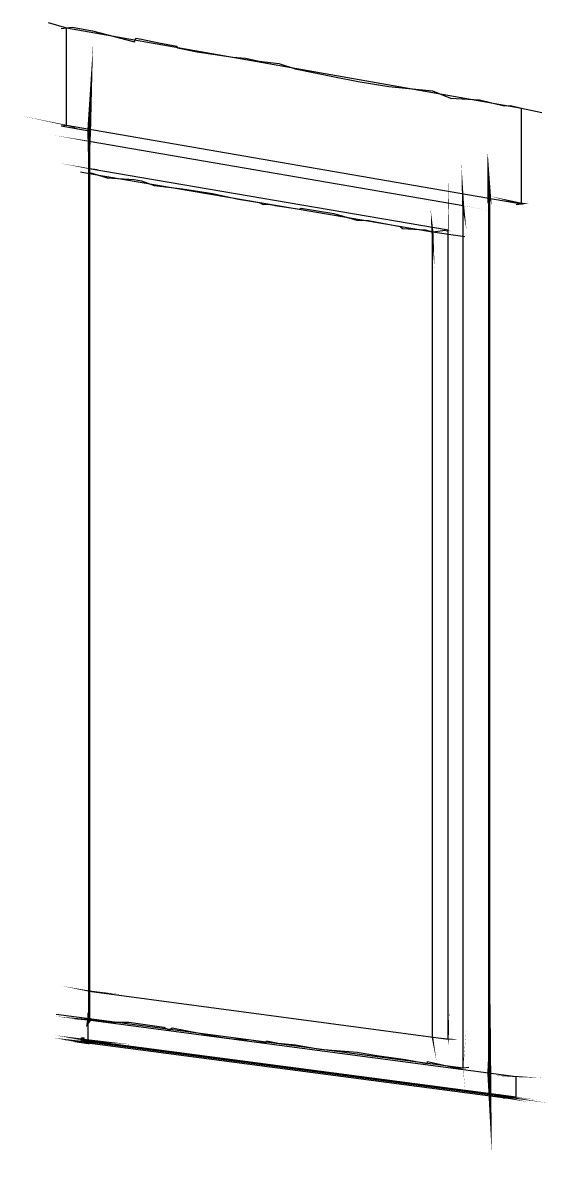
# Model space of a CAD drawing. Header units: inches. Extents: x -877 to 882, y -418 to 410.
# Drawn here: x 565.5 to 603.6, y 109.3 to 191.5 of the extents above; entities that cross this region are included whole.
import ezdxf

# ---------------------------------------------------------------- set-up
doc = ezdxf.new("R2010")
doc.units = ezdxf.units.IN
doc.header["$LTSCALE"] = 0.5
doc.header["$MEASUREMENT"] = 0
doc.layers.get('0').update_dxf_attribs({"lineweight": 18})
doc.layers.add('A-Glaz-Assm', color=71, linetype='Continuous', lineweight=25)
doc.layers.add('A-Wall', color=113, linetype='Continuous', lineweight=35)

# ---------------------------------------------------------------- blocks, each defined once
blk = doc.blocks.new('*U12')
at = {"color": 7, "linetype": 'Continuous', "lineweight": -3}
for p, q in [((568.3128596452019, 183.9718521726353), (570.3358089672718, 183.623326513978)), ((570.3358089672719, 183.623326513978), (570.3408561098826, 183.6224398537896)), ((569.3042821450539, 117.5322899149151), (570.2790627152165, 117.4042016200112)), ((570.2790627152164, 117.4042016200112), (570.2793355337359, 117.4041334153814)), ((570.2793355337359, 117.4041334153814), (570.3408561098825, 117.3960852690562)), ((600.4028651825103, 113.4460141298899), (600.40300159177, 113.4460141298899))]:
    blk.add_line(p, q, dxfattribs=at)
at = {"layer": 'A-Glaz-Assm', "color": 252, "linetype": 'Continuous', "lineweight": 25}
for p, q in [((568.3128596452019, 191.0390113063139), (568.699989124368, 191.0889370953819)), ((568.6999891243682, 184.0205502783655), (568.6999891243682, 191.0889370953819)), ((568.6999891243682, 191.0889370953819), (601.740494383604, 185.2507571874071)), ((601.7404943836037, 178.3263503440552), (601.7404943836037, 185.2507571874071)), ((568.3128596452019, 183.9718521726353), (568.699989124368, 184.0205502783655)), ((568.6999891243682, 184.0205502783655), (601.740494383604, 178.3263503440552)), ((601.3555474525937, 178.2796301725913), (601.7404943836038, 178.3263503440551)), ((569.3042821450539, 119.2060997366588), (569.4977104753772, 119.1880255097421)), ((569.4977104753772, 119.188025509742), (570.272242252229, 119.1155921928156)), ((570.2722422522289, 117.625048211544), (570.2722422522289, 119.1155921928156)), ((570.2722422522289, 119.1155921928156), (601.3656417378149, 114.9971920271196)), ((569.3042821450539, 117.5322899149151), (569.4977104753772, 117.5508415742408)), ((569.4977104753772, 117.5508415742408), (569.7881257893816, 117.5786690632295)), ((569.4977104753772, 117.5508415742408), (600.5954750572752, 113.4638837429169)), ((569.7881257893818, 117.7994474501324), (569.9816905289648, 117.8179991094582)), ((569.7881257893818, 117.5786690632295), (569.7881257893818, 117.7994474501324)), ((569.7881257893818, 117.5786690632295), (600.8842534601628, 113.4906199578276)), ((569.9816905289648, 117.5972207225553), (569.9816905289648, 117.8179991094582)), ((569.9816905289648, 117.5972207225553), (570.272242252229, 117.625048211544)), ((569.9816905289648, 117.5972207225553), (601.0767269256678, 113.5084895708547)), ((570.2722422522289, 117.625048211544), (601.3656417378149, 113.5352939903952)), ((601.365641737815, 113.5352939903953), (601.365641737815, 114.9971920271197)), ((600.40300159177, 113.4460141298899), (600.5954750572752, 113.463883742917)), ((600.5954750572752, 113.4638837429169), (600.8842534601627, 113.4906199578276)), ((600.8842534601628, 113.4906199578277), (600.8842534601628, 113.5337934885381)), ((601.0767269256677, 113.5084895708546), (601.3656417378149, 113.5352939903952))]:
    blk.add_line(p, q, dxfattribs=at)
at = {"layer": 'A-Glaz-Assm', "color": 143, "linetype": 'Continuous', "lineweight": 25}
for p, q in [((570.3408561098826, 182.8559562232629), (597.5026679109981, 178.1896682657872)), ((570.3408561098826, 180.8746799300462), (596.4278993534399, 176.4250098770511)), ((597.502667910998, 115.6185362052739), (597.502667910998, 178.1896682657872)), ((595.2751046993056, 176.2855996135881), (596.42789935344, 176.4250098770511)), ((596.4278993534398, 117.7103722035167), (596.4278993534398, 176.4250098770511)), ((570.3408561098826, 121.1993118401034), (596.4278993534399, 117.7103722035168)), ((570.3408561098826, 119.2180355468867), (597.5026679109981, 115.6185362052739)), ((597.0180058111117, 115.5730437171478), (597.5026679109981, 115.6185362052739))]:
    blk.add_line(p, q, dxfattribs=at)
at = {"layer": 'A-Glaz-Assm', "color": 141, "linetype": 'Continuous', "lineweight": 25}
for p, q in [((570.3408561098826, 180.5334521667854), (595.2751046993056, 176.2855996135881)), ((595.2751046993056, 117.8645828716624), (595.2751046993056, 176.2855996135882))]:
    blk.add_line(p, q, dxfattribs=at)
at = {"layer": 'A-Wall', "color": 15, "linetype": 'Continuous', "lineweight": 50}
for p, q in [((570.3408561098826, 119.1065209770424), (570.3408561098826, 183.6224398537896)), ((599.4044858104113, 115.2569834623106), (599.4044858104113, 178.6157425886116))]:
    blk.add_line(p, q, dxfattribs=at)
blk = doc.blocks.new('New Napkin Sketch')
at = {"layer": 'A-Wall', "color": 252, "linetype": 'Continuous', "lineweight": 25}
for p, q in [((568.3128596452019, 191.0390113063139), (568.699989124368, 191.0889370953819)), ((568.6999891243682, 184.0205502783655), (568.6999891243682, 191.0889370953819)), ((601.7404943836037, 178.3263503440552), (601.7404943836037, 185.2507571874071)), ((568.3128596452019, 183.9718521726353), (568.699989124368, 184.0205502783655)), ((601.3555474525937, 178.2796301725913), (601.7404943836038, 178.3263503440551)), ((569.3042821450539, 119.2060997366588), (569.4977104753772, 119.1880255097421)), ((569.4977104753772, 119.188025509742), (570.272242252229, 119.1155921928156)), ((570.2722422522289, 117.625048211544), (570.2722422522289, 119.1155921928156)), ((569.3042821450539, 117.5322899149151), (569.4977104753772, 117.5508415742408)), ((569.4977104753772, 117.5508415742408), (569.7881257893816, 117.5786690632295)), ((569.7881257893818, 117.7994474501324), (569.9816905289648, 117.8179991094582)), ((569.7881257893818, 117.5786690632295), (569.7881257893818, 117.7994474501324)), ((569.9816905289648, 117.5972207225553), (569.9816905289648, 117.8179991094582)), ((569.9816905289648, 117.5972207225553), (570.272242252229, 117.625048211544)), ((601.365641737815, 113.5352939903953), (601.365641737815, 114.9971920271197)), ((600.40300159177, 113.4460141298899), (600.5954750572752, 113.463883742917)), ((600.5954750572752, 113.4638837429169), (600.8842534601627, 113.4906199578276)), ((600.8842534601628, 113.4906199578277), (600.8842534601628, 113.5337934885381)), ((601.0767269256677, 113.5084895708546), (601.3656417378149, 113.5352939903952))]:
    blk.add_line(p, q, dxfattribs=at)
at = {"layer": 'A-Wall', "color": 7, "linetype": 'Continuous', "lineweight": -3}
for p, q in [((568.3128596452019, 183.9718521726353), (570.3358089672718, 183.623326513978)), ((570.3358089672719, 183.623326513978), (570.3408561098826, 183.6224398537896)), ((569.3042821450539, 117.5322899149151), (570.2790627152165, 117.4042016200112)), ((570.2790627152164, 117.4042016200112), (570.2793355337359, 117.4041334153814)), ((570.2793355337359, 117.4041334153814), (570.3408561098825, 117.3960852690562)), ((600.4028651825103, 113.4460141298899), (600.40300159177, 113.4460141298899))]:
    blk.add_line(p, q, dxfattribs=at)
at = {"layer": 'A-Wall', "color": 143, "linetype": 'Continuous', "lineweight": 25}
for p, q in [((595.2751046993056, 176.2855996135881), (596.42789935344, 176.4250098770511)), ((597.0180058111117, 115.5730437171478), (597.5026679109981, 115.6185362052739))]:
    blk.add_line(p, q, dxfattribs=at)
at = {"layer": 'A-Wall', "color": 252, "linetype": 'Continuous', "lineweight": 25, "extrusion": (0, 0, -1)}
blk.add_lwpolyline([(-567.3695444056265, 191.4668389639663), (-568.6999891243684, 191.0889370953819), (-569.0995999984867, 191.1489865834604), (-570.5805466760571, 190.8654599526625), (-573.642675514738, 190.075349757745), (-573.7282190551759, 190.3517402568751), (-574.1393153838006, 190.2619953006319), (-575.4068512439533, 190.0129751862215), (-576.6989286346131, 189.7521942571814), (-576.7604403929033, 189.6318832035002), (-578.1967374577334, 189.3481249851973), (-580.7742014215007, 188.9564138990627), (-581.698004347602, 188.8870767021565), (-582.685007449839, 188.6716750824037), (-583.4772656554906, 188.569347542412), (-584.1238601505634, 188.4941830055894), (-585.3136534457227, 188.1206128760033), (-588.1521358874795, 187.5407085117744), (-589.875685726302, 187.2072228323177), (-592.1139144942581, 186.8458706575194), (-595.2913354447821, 186.5287565876226), (-596.5945872470838, 185.994605629121), (-598.6943963071141, 185.8661873379056), (-600.4949670624768, 185.4401379779859), (-600.9417841745988, 185.4589824186117), (-601.7404943836041, 185.250757187407), (-603.2249985117566, 184.9426390891165)], dxfattribs=at)
at = {"layer": 'A-Wall', "color": 15, "linetype": 'Continuous', "lineweight": 50, "extrusion": (0, 0, -1)}
for points in [[(-570.100833737572, 118.5552206661964, 0, 0.3103722300688051, 0), (-570.3408561098826, 119.1065209770424, 0.3103722300688051, 0, 0), (-570.2200524296813, 119.6515207129072, 0, 0, 0), (-570.4294481011237, 124.7417946187287, 0, 0, 0), (-570.5978703459303, 129.1175439431003, 0, 0, 0), (-570.5263391306647, 134.1582008209457, 0, 0, 0), (-570.6450459010573, 134.4730326770324, 0, 0, 0), (-570.1354672106389, 137.6229263816444, 0, 0, 0), (-570.226510519031, 140.7373793519877, 0, 0, 0), (-570.1449180731017, 144.4484180158535, 0, 0, 0), (-570.4620338873237, 149.2923788185078, 0, 0, 0), (-570.3873917631641, 149.4154369236074, 0, 0, 0), (-570.5431144115362, 149.4481211563218, 0, 0, 0), (-570.5088550351085, 152.2353380135844, 0, 0, 0), (-570.2292079526923, 158.3238592679735, 0, 0, 0), (-570.3371446777367, 163.443864011987, 0, 0, 0), (-570.422222129199, 167.63335258848, 0, 0, 0), (-570.3751647098528, 169.2283825235382, 0, 0, 0), (-570.3475406264457, 169.2789840163551, 0, 0, 0), (-570.1406061171031, 170.0372188367365, 0, 0, 0), (-570.5153131244581, 170.7657228189258, 0, 0, 0), (-570.1385978088298, 175.9548369947632, 0, 0, 0), (-570.3121983386941, 179.5930252604102, 0, 0.2762506787185822, 0), (-570.3408561098826, 183.6224398537896, 0.2762506787185822, 0, 0), (-570.623486121064, 189.9814920464295, 0, 0, 0)], [(-599.5874347834274, 109.2803731963881, 0, 0.2852081961249366, 0), (-599.4044858104113, 115.2569834623106, 0.2852081961249366, 0, 0), (-599.5011375509322, 120.3826098147993, 0, 0, 0), (-599.1306762743519, 124.3561884153593, 0, 0, 0), (-599.509935498677, 128.1333117430157, 0, 0, 0), (-599.4735061941685, 128.3492965263162, 0, 0, 0), (-599.319493768261, 133.7607111596627, 0, 0, 0), (-599.1796547394899, 139.9301028301963, 0, 0, 0), (-599.2936606733443, 141.1651026609397, 0, 0, 0), (-599.483793025378, 146.7546032257274, 0, 0, 0), (-599.1537442999775, 152.3618930475103, 0, 0, 0), (-599.2730290024789, 153.7792327624546, 0, 0, 0), (-599.5404866139229, 158.2657993935394, 0, 0, 0), (-599.4821301165734, 161.5034441666672, 0, 0, 0), (-599.5949372091967, 164.0467278325146, 0, 0, 0), (-599.5378568976739, 167.0658741229839, 0, 0, 0), (-599.6466227351792, 169.8812174039646, 0, 0, 0), (-599.2171862044851, 172.5739695008696, 0, 0, 0), (-599.405674983863, 175.6331416195781, 0, 0, 0), (-599.3264354457126, 177.5275041280786, 0, 0, 0), (-599.4803318547267, 178.5981466931054, 0, 0.2904192882507448, 0), (-599.4044858104113, 178.6157425886116, 0.2904192882507448, 0, 0), (-599.2786558218058, 182.2339227722455, 0, 0, 0)]]:
    blk.add_lwpolyline(points, format="xyseb", dxfattribs=at)
at = {"layer": 'A-Wall', "color": 252, "linetype": 'Continuous', "lineweight": 25, "extrusion": (0, 0, -1)}
for points in [[(-565.5072718431857, 184.6859249325304, 0, 0.06068669745858548, 0), (-568.6999891243682, 184.0205502783655, 0.06068669745858548, 0, 0), (-569.9143014297496, 183.6531899723329, 0, 0, 0), (-572.2903639782289, 183.5250153118002, 0, 0, 0), (-572.4484433159098, 183.3752945315909, 0, 0, 0), (-574.2314916105781, 183.0366059588926, 0, 0, 0), (-577.316873826908, 182.4261995726105, 0, 0, 0), (-580.0164197183701, 182.2121859832738, 0, 0, 0), (-580.0268457688243, 182.1606236329097, 0, 0, 0), (-583.157454365972, 181.6355165483861, 0, 0, 0), (-583.5106677111681, 181.5769903172633, 0, 0, 0), (-585.380467455451, 180.9970232496896, 0, 0, 0), (-586.9488387248491, 180.985722723048, 0, 0, 0), (-587.7004007281635, 180.7449866646708, 0, 0, 0), (-590.3110307177117, 180.2873562119687, 0, 0, 0), (-592.841078586043, 179.7645989581473, 0, 0, 0), (-593.6066145292582, 179.7447194102151, 0, 0, 0), (-596.384938320279, 179.3726918893123, 0, 0, 0), (-598.5554353575723, 178.8686753570824, 0, 0, 0), (-599.4749330070797, 178.8806246677056, 0, 0.146544407520125, 0), (-601.7404943836038, 178.3263503440552, 0.146544407520125, 0, 0), (-602.2383086090958, 178.3700481313273, 0, 0, 0)], [(-567.908098616391, 119.3595216938515, 0, 0.1187181967181162, 0), (-570.2722422522289, 119.1155921928156, 0.1187181967181162, 0, 0), (-571.288759644334, 119.0934458139591, 0, 0, 0), (-572.2151423952686, 118.7778903917472, 0, 0, 0), (-574.4696644926337, 118.5235349951111, 0, 0, 0), (-576.5364349928665, 118.4241199578776, 0, 0, 0), (-578.6896618363729, 117.9896518148868, 0, 0, 0), (-581.6618334609673, 117.7064125430396, 0, 0, 0), (-583.9213575647378, 117.3279848825945, 0, 0, 0), (-585.5544011147115, 116.9574436503224, 0, 0, 0), (-585.642999878831, 116.962239107447, 0, 0, 0), (-586.6723410627558, 116.9924420678134, 0, 0, 0), (-587.2250957804104, 116.9571849224228, 0, 0, 0), (-589.9333652950196, 116.419441036494, 0, 0, 0), (-592.3399334334905, 116.1925494445317, 0, 0, 0), (-593.4490138998814, 115.9762242900723, 0, 0, 0), (-595.2504786608322, 115.7487583809387, 0, 0, 0), (-596.0752609194666, 115.6218439000746, 0, 0, 0), (-596.9001280250807, 115.4992149756441, 0, 0, 0), (-597.3975818219711, 115.468530698723, 0, 0, 0), (-598.0302243184732, 115.5603827556302, 0, 0, 0), (-598.554583530331, 115.2188898322422, 0, 0, 0), (-599.6850161979228, 115.06827281253, 0, 0.07787875416235386, 0), (-601.3656417378149, 114.9971920271196, 0.07787875416235386, 0, 0), (-603.2104606940383, 114.9009452798478, 0, 0, 0)], [(-567.192183063461, 118.0631473223554, 0, 0.009906428862598224, 0), (-569.9816905289648, 117.5972207225553, 0.009906428862598224, 0, 0), (-571.8004650625272, 117.4452076370835, 0, 0, 0), (-572.2905989852433, 117.1919884396654, 0, 0, 0), (-574.7655118257356, 117.1050754953669, 0, 0, 0), (-575.8678560165961, 116.8780209362742, 0, 0, 0), (-578.637045809495, 116.432311752858, 0, 0, 0), (-580.9631848232688, 116.0560680390815, 0, 0, 0), (-582.7740129429687, 115.9559513320403, 0, 0, 0), (-583.9036314721303, 115.7535092369091, 0, 0, 0), (-586.4617641496338, 115.4838156137443, 0, 0, 0), (-587.2618173391483, 115.4158502476009, 0, 0, 0), (-589.5432712301885, 115.0272172190043, 0, 0, 0), (-589.7626226127303, 114.8415963650376, 0, 0, 0), (-592.6819415629051, 114.6206391085493, 0, 0, 0), (-594.5301258780698, 114.3956809850491, 0, 0, 0), (-595.5096063732177, 114.3039390413216, 0, 0, 0), (-596.3720637623358, 114.0923828959434, 0, 0, 0), (-598.7766476217616, 113.7099561909898, 0, 0, 0), (-600.9073844471825, 113.4716704565816, 0, 0.04644057279355226, 0), (-601.0767269256678, 113.5084895708546, 0.04644057279355226, 0, 0), (-602.8992839111207, 113.3235712541276, 0, 0, 0)], [(-567.7743547196209, 117.8048018194719, 0, 0.140988695418125, 0), (-569.4977104753772, 117.5508415742408, 0.140988695418125, 0, 0), (-572.2932492633927, 117.1371263704853, 0, 0, 0), (-573.6915114507603, 116.9637702704443, 0, 0, 0), (-575.7226431771189, 116.8662115494283, 0, 0, 0), (-577.6381408804376, 116.4346080766039, 0, 0, 0), (-580.4450633173503, 116.227253254843, 0, 0, 0), (-581.3327112489524, 115.8776813098592, 0, 0, 0), (-582.4592338779127, 115.9073407524384, 0, 0, 0), (-584.1882816743814, 115.4682267576504, 0, 0, 0), (-586.5711619137612, 115.3709362822144, 0, 0, 0), (-588.1193837784663, 115.0648082563106, 0, 0, 0), (-590.8852664540897, 114.7604224589657, 0, 0, 0), (-592.694326276459, 114.6348075656149, 0, 0, 0), (-594.883022751309, 114.2235948843412, 0, 0, 0), (-595.1532685563416, 114.0385978531797, 0, 0, 0), (-596.7883862943488, 113.9999101597357, 0, 0, 0), (-599.2158152309481, 113.7229550895746, 0, 0.109725943076785, 0), (-600.5954750572752, 113.4638837429169, 0.109725943076785, 0, 0), (-602.1704401079312, 113.159961338695, 0, 0, 0)], [(-567.9376158006456, 117.9872600396691, 0, 0.1414111447995304, 0), (-570.2722422522289, 117.625048211544, 0.1414111447995304, 0, 0), (-573.3604863461172, 117.333843805711, 0, 0, 0), (-573.7478237985829, 117.0361942625719, 0, 0, 0), (-574.052029059259, 117.153088292685, 0, 0, 0), (-576.7185217355825, 116.7613824059085, 0, 0, 0), (-579.5273499546261, 116.5234034691111, 0, 0, 0), (-581.4028877127764, 116.05718340503, 0, 0, 0), (-582.4764630960022, 115.8628423038522, 0, 0, 0), (-584.8045037956176, 115.5834010688104, 0, 0, 0), (-587.0435614536877, 115.3459562879206, 0, 0, 0), (-588.9538330245491, 115.0469307735266, 0, 0, 0), (-591.6036885051124, 114.9463397728415, 0, 0, 0), (-593.9835574700644, 114.4304944397631, 0, 0, 0), (-594.6702805534028, 114.3855688720507, 0, 0, 0), (-595.3566921195322, 114.3272660380712, 0, 0, 0), (-596.6877604305554, 114.2887943482496, 0, 0, 0), (-597.6899258048887, 114.0711594482271, 0, 0, 0), (-599.88678356516, 113.604619825632, 0, 0.004885982363462625, 0), (-601.3656417378148, 113.5352939903953, 0.004885982363462625, 0, 0), (-603.4742839801028, 113.1848411544437, 0, 0, 0)], [(-568.2058965108483, 117.661496885072, 0, 0.03955039628460136, 0), (-569.7881257893818, 117.5786690632295, 0.03955039628460136, 0, 0), (-572.5055060035985, 117.2294466864764, 0, 0, 0), (-573.036880305164, 117.1480336727566, 0, 0, 0), (-573.3027673687096, 117.0115467749302, 0, 0, 0), (-573.8352287375435, 116.9905413137585, 0, 0, 0), (-574.7747719593026, 117.0375928581981, 0, 0, 0), (-577.452091342425, 116.6678365141577, 0, 0, 0), (-579.0140647342703, 116.2664365527576, 0, 0, 0), (-579.2951383712434, 116.2285777524428, 0, 0, 0), (-579.9060682482078, 116.3146405393451, 0, 0, 0), (-582.577315546411, 115.9985675761466, 0, 0, 0), (-584.5159399658654, 115.7708152135061, 0, 0, 0), (-585.1498960793848, 115.6171228738021, 0, 0, 0), (-585.5057991881725, 115.5896229849942, 0, 0, 0), (-585.7698117081344, 115.6004336500427, 0, 0, 0), (-588.7820599559786, 115.1941761101471, 0, 0, 0), (-590.1699597679652, 114.8881629427158, 0, 0, 0), (-592.7228044141045, 114.6231635211515, 0, 0, 0), (-594.1190234379046, 114.2232808472889, 0, 0, 0), (-595.0936807722485, 114.2693943276387, 0, 0, 0), (-597.9194882361436, 113.8277339118342, 0, 0, 0), (-600.0873904189962, 113.7475327860552, 0, 0.096219835104297, 0), (-600.8842534601628, 113.4906199578276, 0.096219835104297, 0, 0), (-603.6251051983695, 113.0842103692659, 0, 0, 0)]]:
    blk.add_lwpolyline(points, format="xyseb", dxfattribs=at)
at = {"layer": 'A-Wall', "color": 143, "linetype": 'Continuous', "lineweight": 25, "extrusion": (0, 0, -1)}
for points in [[(-567.836714778447, 183.2891230177601, 0, 0.06893925571922696, 0), (-570.3408561098826, 182.8559562232629, 0.06893925571922696, 0, 0), (-570.4866018313015, 182.875239197912, 0, 0, 0), (-571.0665009757697, 182.79731694337, 0, 0, 0), (-571.5196965276535, 182.7061381816385, 0, 0, 0), (-573.4124639250165, 182.2898847814934, 0, 0, 0), (-574.736397476557, 182.1585316172321, 0, 0, 0), (-575.1220548707333, 182.0070478850401, 0, 0, 0), (-576.8469073385585, 181.6660069746551, 0, 0, 0), (-577.0281567454285, 181.7051724205851, 0, 0, 0), (-578.8172582434989, 181.5235183985898, 0, 0, 0), (-581.3126814177314, 180.9501886922269, 0, 0, 0), (-583.9648934908427, 180.5125819354144, 0, 0, 0), (-584.1607203091672, 180.5119151881376, 0, 0, 0), (-586.0658398114163, 180.044366657652, 0, 0, 0), (-588.1719772088613, 179.9059106235303, 0, 0, 0), (-590.1007001018504, 179.4103350328388, 0, 0, 0), (-591.6403230693643, 179.2637829654145, 0, 0, 0), (-594.2071330182957, 178.6504622354517, 0, 0, 0), (-595.3904485709833, 178.6553526364867, 0, 0, 0), (-597.3910962963707, 178.1328530626169, 0, 0.009117324858127497, 0), (-597.502667910998, 178.1896682657872, 0.009117324858127497, 0, 0), (-599.493896013077, 177.8100465004064, 0, 0, 0)], [(-568.2040100256954, 181.2703077330671, 0, 0.06494605870644626, 0), (-570.3408561098826, 180.8746799300462, 0.06494605870644626, 0, 0), (-571.1361169187322, 180.8197210228659, 0, 0, 0), (-573.4047471040996, 180.421929349277, 0, 0, 0), (-575.6056090713953, 180.0221456761309, 0, 0, 0), (-576.720494659321, 179.7972411624711, 0, 0, 0), (-577.4265889147586, 179.7229128216064, 0, 0, 0), (-578.9481828736314, 179.4293651905541, 0, 0, 0), (-580.2591568403171, 179.07542605363, 0, 0, 0), (-581.1190032519135, 179.1671128907143, 0, 0, 0), (-583.0104243129077, 178.7289552007226, 0, 0, 0), (-583.9164522453342, 178.5116309012782, 0, 0, 0), (-584.8896582191669, 178.4748839116214, 0, 0, 0), (-587.4506501588166, 178.0643301848493, 0, 0, 0), (-588.6915405934919, 177.6266181178696, 0, 0, 0), (-590.4241059265024, 177.457004365863, 0, 0, 0), (-592.191242213375, 177.0481652138108, 0, 0, 0), (-594.464843255474, 176.7741412874582, 0, 0.02312262215712935, 0), (-596.4278993534398, 176.4250098770512, 0.02312262215712935, 0, 0), (-596.6997926366527, 176.2763965774716, 0, 0, 0)], [(-597.6854622351797, 113.6656111050729, 0, 0.02272397445071715, 0), (-597.502667910998, 115.6185362052739, 0.02272397445071715, 0, 0), (-597.7473325521715, 118.5048628787401, 0, 0, 0), (-597.7321132180226, 123.2115899609494, 0, 0, 0), (-597.6545461724605, 125.3904181014885, 0, 0, 0), (-597.4394131504758, 128.4149981994727, 0, 0, 0), (-597.511652474297, 130.8718608511972, 0, 0, 0), (-597.688078356608, 134.6136783283106, 0, 0, 0), (-597.640682638468, 139.0459990969394, 0, 0, 0), (-597.3844173131498, 143.1764156332988, 0, 0, 0), (-597.322145984844, 144.6269308441258, 0, 0, 0), (-597.7052645557724, 149.8935461040792, 0, 0, 0), (-597.8025957303735, 151.1424099111893, 0, 0, 0), (-597.7233291606719, 154.066164307315, 0, 0, 0), (-597.8068349928341, 155.9369775669874, 0, 0, 0), (-597.6621844832003, 159.8348075411052, 0, 0, 0), (-597.6479772252244, 162.3346356907808, 0, 0, 0), (-597.5599075023953, 168.504672154318, 0, 0, 0), (-597.6800581303313, 170.193884575984, 0, 0, 0), (-597.578697746815, 173.5217056106181, 0, 0, 0), (-597.8005906738043, 174.7018246210066, 0, 0, 0), (-597.751323569533, 176.4120423972264, 0, 0.1528235021252851, 0), (-597.502667910998, 178.1896682657872, 0.1528235021252851, 0, 0), (-597.3833479496462, 181.2045095175691, 0, 0, 0)], [(-596.4522241684865, 117.2582800655415, 0, 0.06786757712985701, 0), (-596.4278993534398, 117.7103722035167, 0.06786757712985701, 0, 0), (-596.4956952555141, 119.637900989961, 0, 0, 0), (-596.6000545345119, 123.1261600664426, 0, 0, 0), (-596.6988410566814, 123.2155750394309, 0, 0, 0), (-596.2957927629832, 128.8406548631792, 0, 0, 0), (-596.3959948729, 133.9321118621592, 0, 0, 0), (-596.4212245887018, 135.8295370104031, 0, 0, 0), (-596.5914714138663, 135.859461460281, 0, 0, 0), (-596.472992095059, 137.9866060381261, 0, 0, 0), (-596.7134449049614, 142.2783455532444, 0, 0, 0), (-596.3960665482291, 142.3702691627495, 0, 0, 0), (-596.2885356359237, 145.4207711670656, 0, 0, 0), (-596.2414628636149, 149.36506452462, 0, 0, 0), (-596.4133940590104, 154.626212865123, 0, 0, 0), (-596.3461088439286, 156.4530378142538, 0, 0, 0), (-596.5277520464012, 162.1996073207397, 0, 0, 0), (-596.3277599597092, 165.9808393047082, 0, 0, 0), (-596.3791870082538, 171.6731147494397, 0, 0, 0), (-596.179947512516, 176.2151803512608, 0, 0.06568147959590519, 0), (-596.4278993534398, 176.4250098770511, 0.06568147959590519, 0, 0), (-596.4772209394689, 180.2879517361351, 0, 0, 0)], [(-568.3181252681718, 121.5747844228397, 0, 0.08399739759333875, 0), (-570.3408561098826, 121.1993118401034, 0.08399739759333875, 0, 0), (-572.7526669306292, 120.9463663923821, 0, 0, 0), (-575.1063225922458, 120.6233578700331, 0, 0, 0), (-575.8126954032497, 120.534639672058, 0, 0, 0), (-578.3702437961495, 120.2207318515301, 0, 0, 0), (-579.1838811742243, 120.1160389897833, 0, 0, 0), (-580.0170265953759, 119.8621234582915, 0, 0, 0), (-580.8914404888526, 119.7477219716952, 0, 0, 0), (-582.2119757276882, 119.562488205084, 0, 0, 0), (-584.6035469959567, 119.4096692535174, 0, 0, 0), (-585.322221154087, 119.2729603176867, 0, 0, 0), (-587.128410627553, 118.8580403887157, 0, 0, 0), (-587.8308766673226, 118.7873731711171, 0, 0, 0), (-589.9273199835652, 118.658879325188, 0, 0, 0), (-589.9734417912804, 118.4438602266776, 0, 0, 0), (-591.0214678685379, 118.4860056491605, 0, 0, 0), (-592.6064013847616, 118.1805883801846, 0, 0, 0), (-593.4245085760908, 118.1487017711443, 0, 0, 0), (-594.340259288294, 118.0004247770179, 0, 0, 0), (-594.8413274393822, 117.9078028488747, 0, 0.09629479331080486, 0), (-596.4278993534399, 117.7103722035168, 0.09629479331080486, 0, 0), (-597.189885074769, 117.6975514502836, 0, 0, 0)]]:
    blk.add_lwpolyline(points, format="xyseb", dxfattribs=at)
at = {"layer": 'A-Wall', "color": 141, "linetype": 'Continuous', "lineweight": 25, "extrusion": (0, 0, -1)}
blk.add_lwpolyline([(-569.7001504039524, 180.6463980135927), (-570.3408561098826, 180.5334521667854), (-570.36887233055, 180.6363122366315), (-570.3979123835909, 180.5824717970104), (-571.6465352787839, 180.2123780109238), (-573.615272163798, 180.075488593482), (-574.1490449030163, 179.9884612916715), (-575.061377739657, 179.6539135443916), (-577.1292618921553, 179.4100129338223), (-579.3088113241564, 179.0778835738592), (-581.1800772193855, 178.6478517858813), (-582.6958391910542, 178.4269352249861), (-582.971063328765, 178.2724105560769), (-583.3326364212663, 178.2873701522156), (-583.7725850841178, 178.2154185949335), (-583.8571994937889, 178.1963835559306), (-585.6463889994477, 177.9432306094733), (-585.7432185070198, 178.0133624098245), (-588.1045236873614, 177.6252270789793), (-589.7788030666134, 177.1378980310855), (-590.6367597929101, 177.1083530419222), (-592.9322113313534, 176.6811497527683), (-593.1109143207165, 176.5373602628085), (-594.7370166517219, 176.4277325694125), (-595.2751046993058, 176.2855996135881), (-597.6356561861425, 175.9587678032648)], dxfattribs=at)
blk.add_lwpolyline([(-595.563590450642, 116.1485201068654, 0, 0.1073943278350959, 0), (-595.2751046993056, 117.8645828716624, 0.1073943278350959, 0, 0), (-595.225922786515, 118.5895191004068, 0, 0, 0), (-595.005624900779, 121.6502619038634, 0, 0, 0), (-595.4941456250559, 125.9185780170312, 0, 0, 0), (-595.4202434935914, 128.8040595531845, 0, 0, 0), (-595.1208730015719, 130.6916394483435, 0, 0, 0), (-595.4055522134161, 135.9963683253311, 0, 0, 0), (-595.089814494211, 139.8883095297731, 0, 0, 0), (-595.3565396779768, 142.7379543266303, 0, 0, 0), (-595.2766647566351, 147.5393642233558, 0, 0, 0), (-595.5095857326188, 152.786861292811, 0, 0, 0), (-595.3981709148813, 157.0683710313913, 0, 0, 0), (-594.9898103795224, 158.5043366945263, 0, 0, 0), (-595.0562064078875, 164.0898758421171, 0, 0, 0), (-594.983516663622, 169.524044881935, 0, 0, 0), (-595.2688555567361, 172.8989386039966, 0, 0, 0), (-595.4281240103845, 173.6622076633313, 0, 0.1519763012312372, 0), (-595.2751046993056, 176.2855996135882, 0.1519763012312372, 0, 0), (-595.1532152130259, 177.8732919689666, 0, 0, 0)], format="xyseb", dxfattribs=at)
at = {"layer": 'A-Wall', "color": 143, "linetype": 'Continuous', "lineweight": 25, "extrusion": (0, 0, -1)}
blk.add_lwpolyline([(-567.9436236041977, 119.5310579011536), (-570.3408561098827, 119.2180355468866), (-571.7605717995646, 118.9445533201305), (-572.6211717548426, 118.9469591050744), (-573.2283403998621, 118.9394759949191), (-575.7530077880823, 118.5887695111893), (-576.1437084765297, 118.3735832271806), (-576.3604016044467, 118.542885947421), (-578.465633339002, 118.1103325899598), (-579.0373485224104, 118.0097191765177), (-580.2045920839566, 117.8156947366829), (-580.7517367810182, 117.7358989965047), (-582.0898770479656, 117.6526597895795), (-583.182572190352, 117.4606700414189), (-583.2155461773089, 117.5809183456597), (-584.0594203172803, 117.4195575859898), (-585.3345524609881, 117.2962263018126), (-587.1048038453407, 116.972937982985), (-589.8119884742363, 116.771694641053), (-591.2417519788049, 116.5142020537251), (-593.3137786560502, 116.2244413692999), (-594.8981342882439, 115.948334702097), (-594.9254765943285, 116.0795524863999), (-597.1046851452933, 115.595459516414), (-597.5026679109981, 115.6185362052739), (-597.9311292550756, 115.6774711954365)], dxfattribs=at)

msp = doc.modelspace()

# ---------------------------------------------------------------- block references
msp.add_blockref('New Napkin Sketch', (0, 0))
at = {"color": 7, "linetype": 'Continuous', "lineweight": -3}
msp.add_blockref('*U12', (0, 0), dxfattribs=at)

doc.saveas('drawing.dxf')
